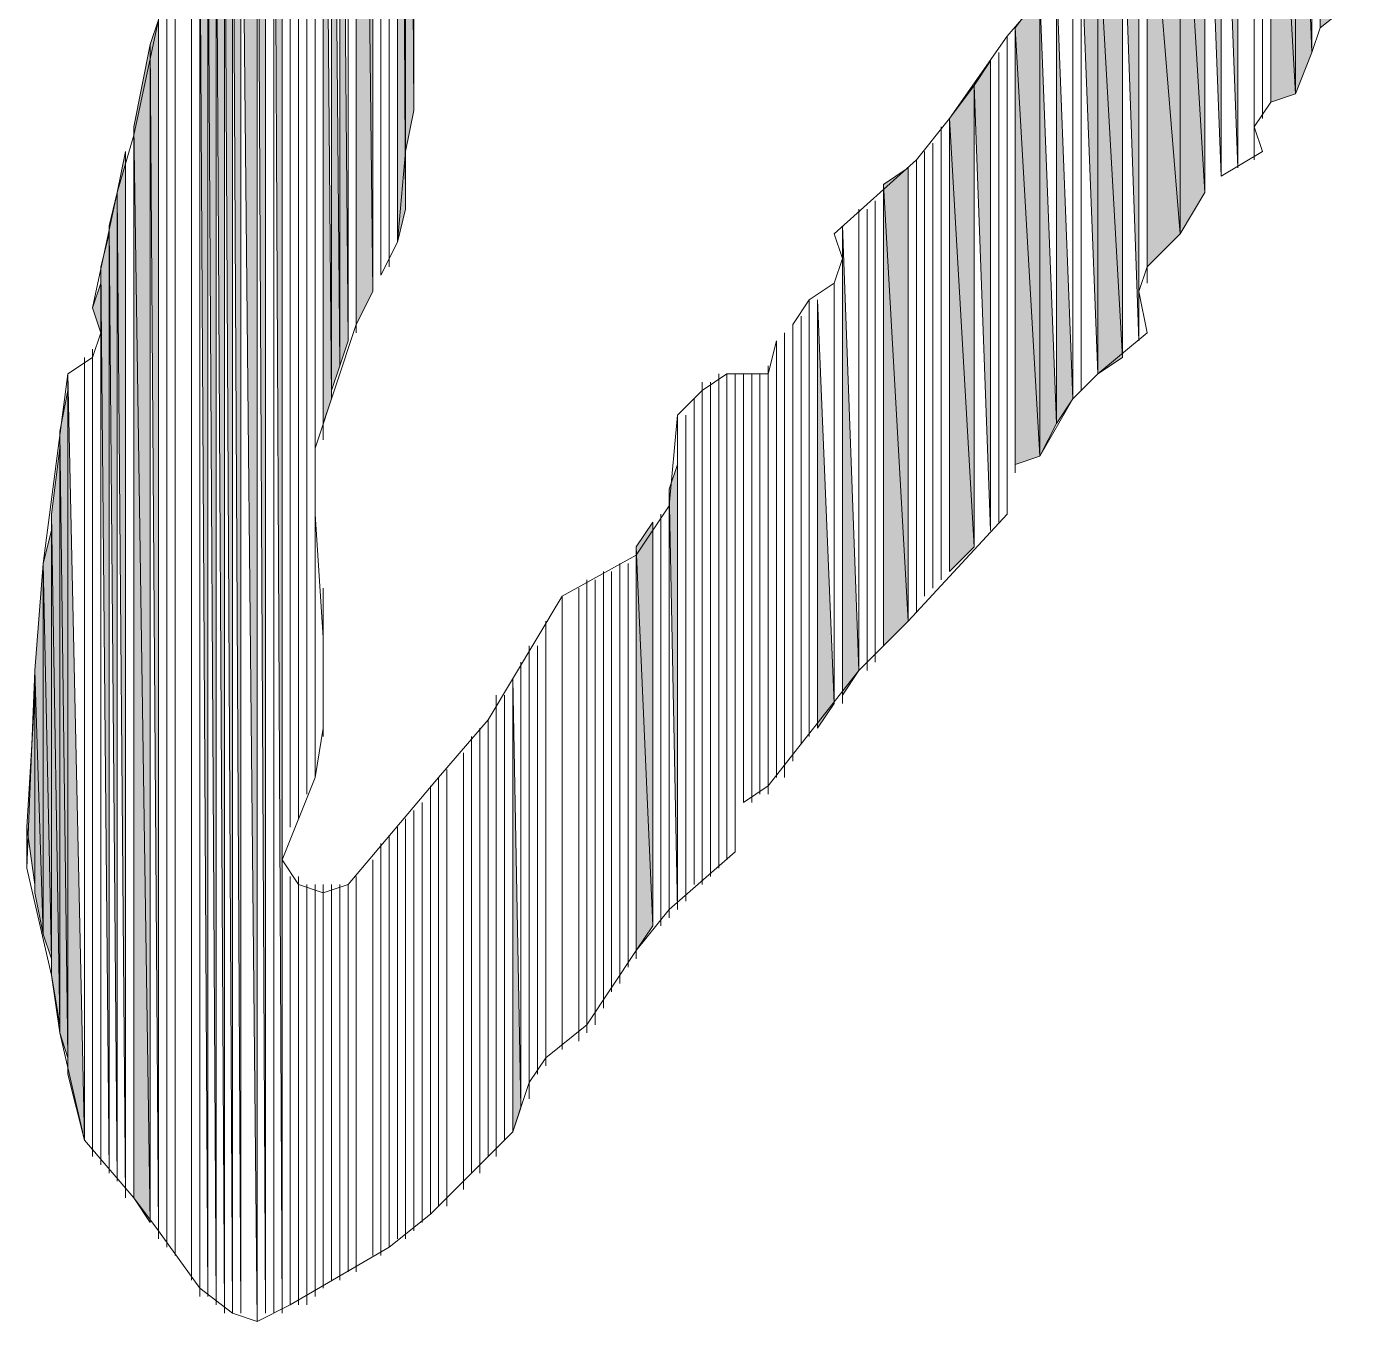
# Model space of a CAD drawing. Header units: millimetres. Extents: x -30643 to 86172, y -19411 to 63186.
# Drawn here: x 82689.2 to 82803.1, y -1917.2 to -1806.6 of the extents above; entities that cross this region are included whole.
import ezdxf

# ---------------------------------------------------------------- set-up
doc = ezdxf.new("R2010")
doc.units = ezdxf.units.MM

msp = doc.modelspace()

# ---------------------------------------------------------------- hatches: boundary and pattern name
h = msp.add_hatch(color=0)
h.dxf.hatch_style = 2
h.paths.add_polyline_path([(82722.22, -1809.54), (82722.22, -1806.03), (82722.22, -1698.36)])
h = msp.add_hatch(color=0)
h.dxf.hatch_style = 2
h.paths.add_polyline_path([(82721.52, -1817.28), (82722.22, -1813.77), (82721.52, -1699.07)])
h = msp.add_hatch(color=0)
h.dxf.hatch_style = 2
h.paths.add_polyline_path([(82722.22, -1813.77), (82722.22, -1809.54), (82722.22, -1699.07)])
h = msp.add_hatch(color=0)
h.dxf.hatch_style = 2
h.paths.add_polyline_path([(82720.82, -1825.03), (82721.52, -1822.21), (82720.82, -1699.77)])
h = msp.add_hatch(color=0)
h.dxf.hatch_style = 2
h.paths.add_polyline_path([(82721.52, -1822.21), (82721.52, -1817.28), (82721.52, -1699.77)])
h = msp.add_hatch(color=0)
h.dxf.hatch_style = 2
h.paths.add_polyline_path([(82718.71, -1829.25), (82718.71, -1702.58), (82717.3, -1704.7)])
h = msp.add_hatch(color=0)
h.dxf.hatch_style = 2
h.paths.add_polyline_path([(82717.3, -1832.06), (82718.71, -1829.25), (82717.3, -1704.7)])
h = msp.add_hatch(color=0)
h.dxf.hatch_style = 2
h.paths.add_polyline_path([(82715.89, -1835.58), (82716.6, -1833.47), (82715.89, -1752.55)])
h = msp.add_hatch(color=0)
h.dxf.hatch_style = 2
h.paths.add_polyline_path([(82715.19, -1837.69), (82715.89, -1835.58), (82715.19, -1753.95)])
h = msp.add_hatch(color=0)
h.dxf.hatch_style = 2
h.paths.add_polyline_path([(82714.48, -1840.51), (82715.19, -1838.4), (82714.48, -1755.36)])
h = msp.add_hatch(color=0)
h.dxf.hatch_style = 2
h.paths.add_polyline_path([(82710.97, -1876.39), (82710.97, -1757.47), (82710.97, -1765.92)])
h = msp.add_hatch(color=0)
h.dxf.hatch_style = 2
h.paths.add_polyline_path([(82713.78, -1848.25), (82713.78, -1844.02), (82713.78, -1756.77)])
h = msp.add_hatch(color=0)
h.dxf.hatch_style = 2
h.paths.add_polyline_path([(82710.97, -1916.5), (82710.97, -1768.03), (82710.26, -1770.14)])
h = msp.add_hatch(color=0)
h.dxf.hatch_style = 2
h.paths.add_polyline_path([(82799.63, -1806.73), (82803.15, -1803.91), (82799.63, -1768.73)])
h = msp.add_hatch(color=0)
h.dxf.hatch_style = 2
h.paths.add_polyline_path([(82709.56, -1916.5), (82709.56, -1772.25), (82708.85, -1774.36)])
h = msp.add_hatch(color=0)
h.dxf.hatch_style = 2
h.paths.add_polyline_path([(82797.52, -1812.36), (82797.52, -1772.25), (82795.41, -1775.06)])
h = msp.add_hatch(color=0)
h.dxf.hatch_style = 2
h.paths.add_polyline_path([(82797.52, -1812.36), (82798.93, -1808.84), (82797.52, -1772.25)])
h = msp.add_hatch(color=0)
h.dxf.hatch_style = 2
h.paths.add_polyline_path([(82708.85, -1917.21), (82708.85, -1774.36), (82707.45, -1777.18)])
h = msp.add_hatch(color=0)
h.dxf.hatch_style = 2
h.paths.add_polyline_path([(82795.41, -1813.06), (82797.52, -1812.36), (82795.41, -1775.06)])
h = msp.add_hatch(color=0)
h.dxf.hatch_style = 2
h.paths.add_polyline_path([(82792.59, -1818.69), (82792.59, -1777.88), (82791.19, -1780.69)])
h = msp.add_hatch(color=0)
h.dxf.hatch_style = 2
h.paths.add_polyline_path([(82707.45, -1916.5), (82707.45, -1778.58), (82706.74, -1780.69)])
h = msp.add_hatch(color=0)
h.dxf.hatch_style = 2
h.paths.add_polyline_path([(82706.74, -1916.5), (82706.74, -1780.69), (82706.74, -1782.8)])
h = msp.add_hatch(color=0)
h.dxf.hatch_style = 2
h.paths.add_polyline_path([(82791.19, -1819.4), (82791.19, -1780.69), (82789.78, -1782.8)])
h = msp.add_hatch(color=0)
h.dxf.hatch_style = 2
h.paths.add_polyline_path([(82706.74, -1916.5), (82706.74, -1782.8), (82706.04, -1785.62)])
h = msp.add_hatch(color=0)
h.dxf.hatch_style = 2
h.paths.add_polyline_path([(82789.78, -1820.8), (82789.78, -1782.8), (82787.67, -1785.62)])
h = msp.add_hatch(color=0)
h.dxf.hatch_style = 2
h.paths.add_polyline_path([(82787.67, -1824.32), (82787.67, -1785.62), (82784.85, -1789.84)])
h = msp.add_hatch(color=0)
h.dxf.hatch_style = 2
h.paths.add_polyline_path([(82787.67, -1824.32), (82789.78, -1820.8), (82787.67, -1785.62)])
h = msp.add_hatch(color=0)
h.dxf.hatch_style = 2
h.paths.add_polyline_path([(82706.04, -1916.5), (82706.04, -1786.32), (82705.34, -1789.84)])
h = msp.add_hatch(color=0)
h.dxf.hatch_style = 2
h.paths.add_polyline_path([(82705.34, -1915.8), (82705.34, -1789.84), (82704.63, -1792.66)])
h = msp.add_hatch(color=0)
h.dxf.hatch_style = 2
h.paths.add_polyline_path([(82784.85, -1827.14), (82787.67, -1824.32), (82784.85, -1789.84)])
h = msp.add_hatch(color=0)
h.dxf.hatch_style = 2
h.paths.add_polyline_path([(82784.15, -1833.47), (82784.15, -1791.25), (82782.74, -1794.06)])
h = msp.add_hatch(color=0)
h.dxf.hatch_style = 2
h.paths.add_polyline_path([(82704.63, -1915.1), (82704.63, -1792.66), (82703.93, -1794.77)])
h = msp.add_hatch(color=0)
h.dxf.hatch_style = 2
h.paths.add_polyline_path([(82782.74, -1834.88), (82782.74, -1794.06), (82780.63, -1797.58)])
h = msp.add_hatch(color=0)
h.dxf.hatch_style = 2
h.paths.add_polyline_path([(82780.63, -1836.28), (82780.63, -1797.58), (82779.22, -1799.69)])
h = msp.add_hatch(color=0)
h.dxf.hatch_style = 2
h.paths.add_polyline_path([(82780.63, -1836.28), (82782.74, -1834.88), (82780.63, -1797.58)])
h = msp.add_hatch(color=0)
h.dxf.hatch_style = 2
h.paths.add_polyline_path([(82777.11, -1840.51), (82778.52, -1838.4), (82777.11, -1802.51)])
h = msp.add_hatch(color=0)
h.dxf.hatch_style = 2
h.paths.add_polyline_path([(82775.7, -1843.32), (82775.7, -1803.91), (82773.59, -1806.73)])
h = msp.add_hatch(color=0)
h.dxf.hatch_style = 2
h.paths.add_polyline_path([(82775.7, -1843.32), (82777.11, -1840.51), (82775.7, -1803.91)])
h = msp.add_hatch(color=0)
h.dxf.hatch_style = 2
h.paths.add_polyline_path([(82700.41, -1909.47), (82700.41, -1806.03), (82699.71, -1808.14)])
h = msp.add_hatch(color=0)
h.dxf.hatch_style = 2
h.paths.add_polyline_path([(82773.59, -1844.02), (82775.7, -1843.32), (82773.59, -1806.73)])
h = msp.add_hatch(color=0)
h.dxf.hatch_style = 2
h.paths.add_polyline_path([(82699.71, -1908.76), (82699.71, -1808.14), (82698.3, -1815.17)])
h = msp.add_hatch(color=0)
h.dxf.hatch_style = 2
h.paths.add_polyline_path([(82771.48, -1849.65), (82771.48, -1809.54), (82770.07, -1811.66)])
h = msp.add_hatch(color=0)
h.dxf.hatch_style = 2
h.paths.add_polyline_path([(82770.07, -1851.06), (82770.07, -1811.66), (82767.96, -1814.47)])
h = msp.add_hatch(color=0)
h.dxf.hatch_style = 2
h.paths.add_polyline_path([(82767.96, -1853.17), (82770.07, -1851.06), (82767.96, -1814.47)])
h = msp.add_hatch(color=0)
h.dxf.hatch_style = 2
h.paths.add_polyline_path([(82698.3, -1906.65), (82699.71, -1908.76), (82698.3, -1815.17)])
h = msp.add_hatch(color=0)
h.dxf.hatch_style = 2
h.paths.add_polyline_path([(82697.6, -1906.65), (82697.6, -1817.28), (82696.89, -1820.8)])
h = msp.add_hatch(color=0)
h.dxf.hatch_style = 2
h.paths.add_polyline_path([(82764.45, -1857.39), (82764.45, -1818.69), (82762.33, -1820.1)])
h = msp.add_hatch(color=0)
h.dxf.hatch_style = 2
h.paths.add_polyline_path([(82762.33, -1859.51), (82764.45, -1857.39), (82762.33, -1820.1)])
h = msp.add_hatch(color=0)
h.dxf.hatch_style = 2
h.paths.add_polyline_path([(82696.89, -1905.24), (82696.89, -1820.8), (82696.19, -1823.62)])
h = msp.add_hatch(color=0)
h.dxf.hatch_style = 2
h.paths.add_polyline_path([(82758.82, -1863.73), (82760.22, -1861.62), (82758.82, -1823.62)])
h = msp.add_hatch(color=0)
h.dxf.hatch_style = 2
h.paths.add_polyline_path([(82696.19, -1904.54), (82696.19, -1824.32), (82695.48, -1827.14)])
h = msp.add_hatch(color=0)
h.dxf.hatch_style = 2
h.paths.add_polyline_path([(82758.82, -1863.73), (82758.82, -1826.43), (82758.82, -1828.54)])
h = msp.add_hatch(color=0)
h.dxf.hatch_style = 2
h.paths.add_polyline_path([(82695.48, -1832.77), (82695.48, -1828.54), (82694.78, -1830.65)])
h = msp.add_hatch(color=0)
h.dxf.hatch_style = 2
h.paths.add_polyline_path([(82756.7, -1866.54), (82758.11, -1864.43), (82756.7, -1829.95)])
h = msp.add_hatch(color=0)
h.dxf.hatch_style = 2
h.paths.add_polyline_path([(82692.67, -1896.1), (82694.08, -1901.73), (82692.67, -1836.28)])
h = msp.add_hatch(color=0)
h.dxf.hatch_style = 2
h.paths.add_polyline_path([(82692.67, -1894.69), (82692.67, -1837.69), (82691.97, -1841.21)])
h = msp.add_hatch(color=0)
h.dxf.hatch_style = 2
h.paths.add_polyline_path([(82744.74, -1881.32), (82744.74, -1839.8), (82744.74, -1844.02)])
h = msp.add_hatch(color=0)
h.dxf.hatch_style = 2
h.paths.add_polyline_path([(82691.97, -1892.58), (82692.67, -1894.69), (82691.97, -1841.21)])
h = msp.add_hatch(color=0)
h.dxf.hatch_style = 2
h.paths.add_polyline_path([(82691.97, -1891.87), (82691.97, -1842.62), (82691.26, -1848.25)])
h = msp.add_hatch(color=0)
h.dxf.hatch_style = 2
h.paths.add_polyline_path([(82744.74, -1882.02), (82744.74, -1844.02), (82744.04, -1846.14)])
h = msp.add_hatch(color=0)
h.dxf.hatch_style = 2
h.paths.add_polyline_path([(82691.26, -1887.65), (82691.97, -1891.87), (82691.26, -1848.25)])
h = msp.add_hatch(color=0)
h.dxf.hatch_style = 2
h.paths.add_polyline_path([(82713.78, -1868.65), (82713.78, -1851.76), (82713.78, -1848.25)])
h = msp.add_hatch(color=0)
h.dxf.hatch_style = 2
h.paths.add_polyline_path([(82742.63, -1883.43), (82742.63, -1848.95), (82741.22, -1851.06)])
h = msp.add_hatch(color=0)
h.dxf.hatch_style = 2
h.paths.add_polyline_path([(82691.26, -1886.25), (82691.26, -1849.65), (82690.56, -1852.47)])
h = msp.add_hatch(color=0)
h.dxf.hatch_style = 2
h.paths.add_polyline_path([(82741.22, -1885.54), (82742.63, -1883.43), (82741.22, -1851.06)])
h = msp.add_hatch(color=0)
h.dxf.hatch_style = 2
h.paths.add_polyline_path([(82690.56, -1884.13), (82690.56, -1852.47), (82689.86, -1861.62)])
h = msp.add_hatch(color=0)
h.dxf.hatch_style = 2
h.paths.add_polyline_path([(82690.56, -1884.13), (82691.26, -1886.25), (82690.56, -1852.47)])
h = msp.add_hatch(color=0)
h.dxf.hatch_style = 2
h.paths.add_polyline_path([(82714.48, -1866.54), (82714.48, -1858.8), (82714.48, -1855.99)])
h = msp.add_hatch(color=0)
h.dxf.hatch_style = 2
h.paths.add_polyline_path([(82689.86, -1880.62), (82689.86, -1861.62), (82689.86, -1863.73)])
h = msp.add_hatch(color=0)
h.dxf.hatch_style = 2
h.paths.add_polyline_path([(82689.86, -1880.62), (82690.56, -1884.13), (82689.86, -1861.62)])
h = msp.add_hatch(color=0)
h.dxf.hatch_style = 2
h.paths.add_polyline_path([(82730.67, -1901.02), (82731.37, -1898.91), (82730.67, -1862.32)])
h = msp.add_hatch(color=0)
h.dxf.hatch_style = 2
h.paths.add_polyline_path([(82689.86, -1879.91), (82689.86, -1863.73), (82689.15, -1874.99)])

# ---------------------------------------------------------------- linework, layer by layer
at = {"color": 0, "lineweight": 0}
for points in [[(82722.22, -1809.54), (82722.22, -1698.36)], [(82722.22, -1809.54), (82722.22, -1806.03), (82722.22, -1698.36)], [(82721.52, -1817.28), (82721.52, -1699.07)], [(82721.52, -1817.28), (82721.52, -1699.07)], [(82721.52, -1817.28), (82721.52, -1699.07)], [(82721.52, -1817.28), (82722.22, -1813.77), (82721.52, -1699.07)], [(82722.22, -1813.77), (82722.22, -1699.07)], [(82722.22, -1813.77), (82722.22, -1809.54), (82722.22, -1699.07)], [(82720.11, -1826.43), (82720.11, -1700.47)], [(82720.11, -1826.43), (82720.11, -1700.47)], [(82720.82, -1825.03), (82720.82, -1699.77)], [(82720.82, -1825.03), (82721.52, -1822.21), (82720.82, -1699.77)], [(82721.52, -1822.21), (82721.52, -1699.77)], [(82721.52, -1822.21), (82721.52, -1817.28), (82721.52, -1699.77)], [(82719.41, -1827.84), (82719.41, -1701.88)], [(82719.41, -1827.84), (82719.41, -1701.88)], [(82720.11, -1827.14), (82720.11, -1701.18)], [(82720.11, -1827.14), (82720.11, -1701.18)], [(82718.71, -1829.25), (82718.71, -1702.58), (82717.3, -1704.7)], [(82718.71, -1829.25), (82718.71, -1702.58)], [(82717.3, -1832.06), (82718.71, -1829.25), (82717.3, -1704.7)], [(82716.6, -1833.47), (82716.6, -1751.84)], [(82716.6, -1833.47), (82716.6, -1751.84)], [(82716.6, -1833.47), (82716.6, -1751.84)], [(82716.6, -1833.47), (82716.6, -1751.84)], [(82716.6, -1833.47), (82716.6, -1751.84)], [(82716.6, -1833.47), (82716.6, -1751.84)], [(82717.3, -1832.77), (82717.3, -1751.14)], [(82717.3, -1832.77), (82717.3, -1751.14)], [(82717.3, -1832.06), (82717.3, -1751.14)], [(82717.3, -1832.06), (82717.3, -1751.14)], [(82717.3, -1832.06), (82717.3, -1751.14)], [(82717.3, -1832.06), (82717.3, -1751.14)], [(82717.3, -1832.06), (82717.3, -1751.14)], [(82715.89, -1835.58), (82715.89, -1752.55)], [(82715.89, -1835.58), (82716.6, -1833.47), (82715.89, -1752.55)], [(82715.19, -1837.69), (82715.19, -1753.95)], [(82715.19, -1837.69), (82715.89, -1835.58), (82715.19, -1753.95)], [(82714.48, -1840.51), (82714.48, -1755.36)], [(82714.48, -1840.51), (82715.19, -1838.4), (82714.48, -1755.36)], [(82715.19, -1838.4), (82715.19, -1754.66)], [(82715.19, -1838.4), (82715.19, -1754.66)], [(82713.78, -1844.02), (82713.78, -1756.06)], [(82713.78, -1844.02), (82713.78, -1756.06)], [(82713.78, -1842.62), (82713.78, -1756.06)], [(82713.78, -1842.62), (82713.78, -1756.06)], [(82714.48, -1841.91), (82714.48, -1756.06)], [(82714.48, -1841.91), (82714.48, -1756.06)], [(82714.48, -1841.91), (82714.48, -1756.06)], [(82714.48, -1841.91), (82714.48, -1756.06)], [(82710.97, -1876.39), (82710.97, -1757.47), (82710.97, -1765.92)], [(82710.97, -1876.39), (82710.97, -1757.47)], [(82711.67, -1874.99), (82711.67, -1756.77)], [(82711.67, -1874.99), (82711.67, -1756.77)], [(82712.37, -1874.28), (82712.37, -1756.77)], [(82712.37, -1874.28), (82712.37, -1756.77)], [(82712.37, -1874.28), (82712.37, -1756.77)], [(82712.37, -1874.28), (82712.37, -1756.77)], [(82712.37, -1873.58), (82712.37, -1756.77)], [(82712.37, -1873.58), (82712.37, -1756.77)], [(82712.37, -1872.88), (82712.37, -1756.77)], [(82712.37, -1872.88), (82712.37, -1756.77)], [(82713.08, -1872.17), (82713.08, -1756.77)], [(82713.08, -1872.17), (82713.08, -1756.77)], [(82713.08, -1871.47), (82713.08, -1756.77)], [(82713.08, -1871.47), (82713.08, -1756.77)], [(82713.08, -1870.76), (82713.08, -1756.77)], [(82713.08, -1870.76), (82713.08, -1756.77)], [(82713.78, -1870.76), (82713.78, -1756.77)], [(82713.78, -1870.76), (82713.78, -1756.77)], [(82713.78, -1870.06), (82713.78, -1756.77)], [(82713.78, -1848.25), (82713.78, -1844.02), (82713.78, -1756.77)], [(82710.97, -1877.1), (82710.97, -1765.92)], [(82710.97, -1877.1), (82710.97, -1765.92)], [(82710.97, -1916.5), (82710.97, -1768.03), (82710.26, -1770.14)], [(82710.97, -1877.8), (82710.97, -1767.32)], [(82710.97, -1877.8), (82710.97, -1767.32)], [(82710.97, -1877.8), (82710.97, -1768.03)], [(82799.63, -1806.73), (82799.63, -1768.73)], [(82799.63, -1806.73), (82803.15, -1803.91), (82799.63, -1768.73)], [(82710.26, -1916.5), (82710.26, -1770.14)], [(82710.26, -1916.5), (82710.26, -1770.14)], [(82798.93, -1808.14), (82798.93, -1770.14)], [(82798.93, -1808.14), (82798.93, -1770.14)], [(82798.93, -1808.84), (82798.93, -1770.84)], [(82798.93, -1808.84), (82798.93, -1770.84)], [(82709.56, -1916.5), (82709.56, -1772.25), (82708.85, -1774.36)], [(82709.56, -1916.5), (82709.56, -1771.55)], [(82709.56, -1916.5), (82709.56, -1771.55)], [(82709.56, -1916.5), (82709.56, -1772.25)], [(82797.52, -1812.36), (82797.52, -1772.25), (82795.41, -1775.06)], [(82797.52, -1812.36), (82798.93, -1808.84), (82797.52, -1772.25)], [(82708.85, -1917.21), (82708.85, -1774.36), (82707.45, -1777.18)], [(82708.85, -1917.21), (82708.85, -1774.36)], [(82794.7, -1814.47), (82794.7, -1775.77)], [(82794.7, -1814.47), (82794.7, -1775.77)], [(82795.41, -1813.06), (82795.41, -1775.06)], [(82795.41, -1813.06), (82797.52, -1812.36), (82795.41, -1775.06)], [(82707.45, -1916.5), (82707.45, -1777.18)], [(82707.45, -1916.5), (82707.45, -1777.18)], [(82794, -1817.99), (82794, -1776.47)], [(82794, -1815.17), (82794, -1776.47)], [(82707.45, -1916.5), (82707.45, -1777.88)], [(82707.45, -1916.5), (82707.45, -1777.88)], [(82792.59, -1818.69), (82792.59, -1777.88), (82791.19, -1780.69)], [(82792.59, -1818.69), (82792.59, -1777.88)], [(82707.45, -1916.5), (82707.45, -1778.58), (82706.74, -1780.69)], [(82707.45, -1916.5), (82707.45, -1778.58)], [(82706.74, -1916.5), (82706.74, -1780.69), (82706.74, -1782.8)], [(82706.74, -1916.5), (82706.74, -1780.69)], [(82791.19, -1819.4), (82791.19, -1780.69), (82789.78, -1782.8)], [(82791.19, -1819.4), (82791.19, -1780.69)], [(82706.74, -1916.5), (82706.74, -1782.8), (82706.04, -1785.62)], [(82706.74, -1916.5), (82706.74, -1782.8)], [(82706.74, -1916.5), (82706.74, -1782.8)], [(82706.74, -1916.5), (82706.74, -1782.8)], [(82789.78, -1820.8), (82789.78, -1782.8), (82787.67, -1785.62)], [(82789.78, -1820.8), (82789.78, -1782.8)], [(82706.04, -1916.5), (82706.04, -1785.62)], [(82706.04, -1916.5), (82706.04, -1785.62)], [(82706.04, -1916.5), (82706.04, -1785.62)], [(82706.04, -1916.5), (82706.04, -1785.62)], [(82787.67, -1824.32), (82787.67, -1785.62), (82784.85, -1789.84)], [(82787.67, -1824.32), (82789.78, -1820.8), (82787.67, -1785.62)], [(82706.04, -1916.5), (82706.04, -1786.32), (82705.34, -1789.84)], [(82706.04, -1916.5), (82706.04, -1786.32)], [(82705.34, -1915.8), (82705.34, -1789.84), (82704.63, -1792.66)], [(82705.34, -1915.8), (82705.34, -1789.84)], [(82784.85, -1827.14), (82784.85, -1789.84)], [(82784.85, -1827.14), (82787.67, -1824.32), (82784.85, -1789.84)], [(82784.85, -1828.54), (82784.85, -1790.54)], [(82784.85, -1828.54), (82784.85, -1790.54)], [(82784.15, -1833.47), (82784.15, -1791.25), (82782.74, -1794.06)], [(82784.15, -1829.25), (82784.15, -1791.25)], [(82704.63, -1915.1), (82704.63, -1792.66), (82703.93, -1794.77)], [(82704.63, -1915.1), (82704.63, -1792.66)], [(82782.74, -1834.88), (82782.74, -1794.06), (82780.63, -1797.58)], [(82782.74, -1834.88), (82782.74, -1794.06)], [(82703.93, -1915.1), (82703.93, -1794.77)], [(82703.93, -1915.1), (82703.93, -1794.77)], [(82703.93, -1914.39), (82703.93, -1795.47)], [(82703.93, -1914.39), (82703.93, -1795.47)], [(82703.23, -1913.69), (82703.23, -1797.58)], [(82703.23, -1913.69), (82703.23, -1797.58)], [(82703.93, -1914.39), (82703.93, -1796.88)], [(82703.93, -1914.39), (82703.93, -1796.88)], [(82780.63, -1836.28), (82780.63, -1797.58), (82779.22, -1799.69)], [(82780.63, -1836.28), (82782.74, -1834.88), (82780.63, -1797.58)], [(82703.23, -1912.99), (82703.23, -1798.29)], [(82703.23, -1912.99), (82703.23, -1798.29)], [(82701.11, -1910.87), (82701.11, -1799.69)], [(82701.11, -1910.87), (82701.11, -1799.69)], [(82701.82, -1911.58), (82701.82, -1798.99)], [(82701.82, -1911.58), (82701.82, -1798.99)], [(82701.82, -1911.58), (82701.82, -1798.99)], [(82701.82, -1911.58), (82701.82, -1798.99)], [(82779.22, -1837.69), (82779.22, -1799.69)], [(82779.22, -1837.69), (82779.22, -1799.69)], [(82700.41, -1910.17), (82700.41, -1800.4)], [(82700.41, -1910.17), (82700.41, -1800.4)], [(82700.41, -1910.17), (82700.41, -1800.4)], [(82700.41, -1910.17), (82700.41, -1800.4)], [(82778.52, -1838.4), (82778.52, -1801.1)], [(82778.52, -1838.4), (82778.52, -1801.1)], [(82700.41, -1909.47), (82700.41, -1801.8)], [(82777.11, -1840.51), (82777.11, -1802.51)], [(82777.11, -1840.51), (82778.52, -1838.4), (82777.11, -1802.51)], [(82775.7, -1843.32), (82775.7, -1803.91), (82773.59, -1806.73)], [(82775.7, -1843.32), (82777.11, -1840.51), (82775.7, -1803.91)], [(82700.41, -1909.47), (82700.41, -1806.03), (82699.71, -1808.14)], [(82700.41, -1909.47), (82700.41, -1806.03)], [(82700.41, -1909.47), (82700.41, -1806.03)], [(82773.59, -1844.73), (82773.59, -1806.73)], [(82773.59, -1844.73), (82773.59, -1806.73)], [(82773.59, -1844.73), (82773.59, -1806.73)], [(82773.59, -1844.73), (82773.59, -1806.73)], [(82773.59, -1844.02), (82773.59, -1806.73)], [(82773.59, -1844.02), (82775.7, -1843.32), (82773.59, -1806.73)], [(82772.89, -1848.25), (82772.89, -1807.43)], [(82772.89, -1848.25), (82772.89, -1807.43)], [(82772.89, -1848.25), (82772.89, -1807.43)], [(82772.89, -1848.25), (82772.89, -1807.43)], [(82772.89, -1848.25), (82772.89, -1807.43)], [(82772.89, -1845.43), (82772.89, -1807.43)], [(82772.89, -1845.43), (82772.89, -1807.43)], [(82772.89, -1845.43), (82772.89, -1807.43)], [(82772.89, -1845.43), (82772.89, -1807.43)], [(82772.89, -1845.43), (82772.89, -1807.43)], [(82772.89, -1845.43), (82772.89, -1807.43)], [(82772.89, -1845.43), (82772.89, -1807.43)], [(82772.89, -1845.43), (82772.89, -1807.43)], [(82772.89, -1845.43), (82772.89, -1807.43)], [(82699.71, -1908.76), (82699.71, -1808.14), (82698.3, -1815.17)], [(82699.71, -1908.76), (82699.71, -1808.14)], [(82772.19, -1848.95), (82772.19, -1808.84)], [(82772.19, -1848.95), (82772.19, -1808.84)], [(82772.19, -1848.95), (82772.19, -1808.84)], [(82772.19, -1848.95), (82772.19, -1808.84)], [(82771.48, -1849.65), (82771.48, -1809.54), (82770.07, -1811.66)], [(82771.48, -1849.65), (82771.48, -1809.54)], [(82770.07, -1851.06), (82770.07, -1811.66), (82767.96, -1814.47)], [(82770.07, -1851.06), (82770.07, -1811.66)], [(82767.96, -1853.17), (82767.96, -1814.47)], [(82767.96, -1853.17), (82767.96, -1814.47)], [(82767.96, -1853.17), (82767.96, -1814.47)], [(82767.96, -1853.17), (82770.07, -1851.06), (82767.96, -1814.47)], [(82698.3, -1906.65), (82698.3, -1815.17)], [(82698.3, -1906.65), (82699.71, -1908.76), (82698.3, -1815.17)], [(82698.3, -1906.65), (82698.3, -1815.88)], [(82698.3, -1906.65), (82698.3, -1815.88)], [(82698.3, -1906.65), (82698.3, -1815.88)], [(82698.3, -1906.65), (82698.3, -1815.88)], [(82767.26, -1853.88), (82767.26, -1815.17)], [(82767.26, -1853.88), (82767.26, -1815.17)], [(82794, -1817.99), (82794, -1815.17)], [(82698.3, -1906.65), (82698.3, -1816.58)], [(82698.3, -1906.65), (82698.3, -1816.58)], [(82698.3, -1906.65), (82698.3, -1816.58)], [(82698.3, -1906.65), (82698.3, -1816.58)], [(82766.56, -1854.58), (82766.56, -1816.58)], [(82766.56, -1854.58), (82766.56, -1816.58)], [(82697.6, -1906.65), (82697.6, -1817.28), (82696.89, -1820.8)], [(82697.6, -1906.65), (82697.6, -1817.28)], [(82765.15, -1856.69), (82765.15, -1817.99)], [(82765.15, -1856.69), (82765.15, -1817.99)], [(82765.85, -1855.28), (82765.85, -1817.28)], [(82765.85, -1855.28), (82765.85, -1817.28)], [(82764.45, -1857.39), (82764.45, -1818.69), (82762.33, -1820.1)], [(82764.45, -1857.39), (82764.45, -1818.69)], [(82764.45, -1856.69), (82764.45, -1818.69)], [(82764.45, -1856.69), (82764.45, -1818.69)], [(82762.33, -1859.51), (82762.33, -1820.1)], [(82762.33, -1859.51), (82764.45, -1857.39), (82762.33, -1820.1)], [(82696.89, -1905.24), (82696.89, -1820.8), (82696.19, -1823.62)], [(82696.89, -1905.24), (82696.89, -1820.8)], [(82761.63, -1860.91), (82761.63, -1821.51)], [(82761.63, -1860.91), (82761.63, -1821.51)], [(82761.63, -1860.21), (82761.63, -1821.51)], [(82761.63, -1860.21), (82761.63, -1821.51)], [(82760.22, -1861.62), (82760.22, -1822.21)], [(82760.22, -1861.62), (82760.22, -1822.21)], [(82760.93, -1861.62), (82760.93, -1822.21)], [(82760.93, -1861.62), (82760.93, -1822.21)], [(82696.19, -1904.54), (82696.19, -1823.62)], [(82696.19, -1904.54), (82696.19, -1823.62)], [(82758.82, -1826.43), (82758.82, -1823.62)], [(82758.82, -1863.73), (82760.22, -1861.62), (82758.82, -1823.62)], [(82696.19, -1904.54), (82696.19, -1824.32), (82695.48, -1827.14)], [(82696.19, -1904.54), (82696.19, -1824.32)], [(82758.82, -1824.32), (82758.82, -1826.43)], [(82695.48, -1903.84), (82695.48, -1827.14)], [(82695.48, -1903.84), (82695.48, -1827.14)], [(82758.82, -1863.73), (82758.82, -1826.43), (82758.82, -1828.54)], [(82695.48, -1832.77), (82695.48, -1828.54), (82694.78, -1830.65)], [(82695.48, -1903.13), (82695.48, -1828.54)], [(82758.11, -1864.43), (82758.11, -1828.54)], [(82758.11, -1864.43), (82758.11, -1828.54)], [(82758.11, -1864.43), (82758.11, -1828.54)], [(82758.11, -1864.43), (82758.11, -1828.54)], [(82758.82, -1864.43), (82758.82, -1828.54)], [(82758.82, -1864.43), (82758.82, -1828.54)], [(82784.15, -1833.47), (82784.15, -1829.25)], [(82756, -1867.25), (82756, -1829.95)], [(82756, -1867.25), (82756, -1829.95)], [(82756.7, -1866.54), (82756.7, -1829.95)], [(82756.7, -1866.54), (82756.7, -1829.95)], [(82756.7, -1866.54), (82756.7, -1829.95)], [(82756.7, -1866.54), (82756.7, -1829.95)], [(82756.7, -1866.54), (82756.7, -1829.95)], [(82756.7, -1866.54), (82758.11, -1864.43), (82756.7, -1829.95)], [(82755.3, -1867.95), (82755.3, -1831.36)], [(82755.3, -1867.95), (82755.3, -1831.36)], [(82695.48, -1903.13), (82695.48, -1832.77)], [(82753.89, -1870.06), (82753.89, -1832.77)], [(82753.89, -1870.06), (82753.89, -1832.77)], [(82754.59, -1869.36), (82754.59, -1832.06)], [(82754.59, -1869.36), (82754.59, -1832.06)], [(82754.59, -1869.36), (82754.59, -1832.06)], [(82754.59, -1869.36), (82754.59, -1832.06)], [(82754.59, -1869.36), (82754.59, -1832.06)], [(82754.59, -1869.36), (82754.59, -1832.06)], [(82694.78, -1903.13), (82694.78, -1834.17)], [(82694.78, -1903.13), (82694.78, -1834.17)], [(82753.19, -1870.76), (82753.19, -1833.47)], [(82753.19, -1870.76), (82753.19, -1833.47)], [(82753.19, -1870.76), (82753.19, -1833.47)], [(82753.19, -1870.76), (82753.19, -1833.47)], [(82753.19, -1870.76), (82753.19, -1833.47)], [(82753.19, -1870.76), (82753.19, -1833.47)], [(82753.19, -1870.76), (82753.19, -1834.17)], [(82753.19, -1870.76), (82753.19, -1834.17)], [(82753.89, -1870.76), (82753.89, -1833.47)], [(82753.89, -1870.76), (82753.89, -1833.47)], [(82694.08, -1901.73), (82694.08, -1834.88)], [(82694.08, -1901.73), (82694.08, -1834.88)], [(82694.08, -1901.73), (82694.08, -1834.88)], [(82694.08, -1901.73), (82694.08, -1834.88)], [(82694.08, -1901.73), (82694.08, -1834.88)], [(82694.08, -1901.73), (82694.08, -1834.88)], [(82694.78, -1902.43), (82694.78, -1834.88)], [(82694.78, -1902.43), (82694.78, -1834.88)], [(82692.67, -1896.1), (82692.67, -1836.28)], [(82692.67, -1896.1), (82694.08, -1901.73), (82692.67, -1836.28)], [(82748.26, -1877.8), (82748.26, -1836.28)], [(82748.26, -1877.8), (82748.26, -1836.28)], [(82748.26, -1877.8), (82748.26, -1836.28)], [(82748.26, -1877.8), (82748.26, -1836.28)], [(82748.96, -1877.8), (82748.96, -1836.28)], [(82748.96, -1877.8), (82748.96, -1836.28)], [(82748.96, -1877.8), (82748.96, -1836.28)], [(82748.96, -1877.8), (82748.96, -1836.28)], [(82749.67, -1877.1), (82749.67, -1836.28)], [(82749.67, -1874.28), (82749.67, -1836.28)], [(82749.67, -1874.28), (82749.67, -1836.28)], [(82749.67, -1874.28), (82749.67, -1836.28)], [(82750.37, -1872.88), (82750.37, -1836.28)], [(82750.37, -1872.88), (82750.37, -1836.28)], [(82750.37, -1872.88), (82750.37, -1836.28)], [(82750.37, -1872.88), (82750.37, -1836.28)], [(82751.08, -1872.88), (82751.08, -1836.28)], [(82751.08, -1872.88), (82751.08, -1836.28)], [(82751.08, -1872.88), (82751.08, -1836.28)], [(82751.08, -1872.88), (82751.08, -1836.28)], [(82751.78, -1872.17), (82751.78, -1836.28)], [(82751.78, -1872.17), (82751.78, -1836.28)], [(82752.48, -1871.47), (82752.48, -1835.58)], [(82752.48, -1871.47), (82752.48, -1835.58)], [(82752.48, -1872.17), (82752.48, -1836.28)], [(82752.48, -1872.17), (82752.48, -1836.28)], [(82746.85, -1879.21), (82746.85, -1836.99)], [(82746.85, -1879.21), (82746.85, -1836.99)], [(82747.56, -1879.21), (82747.56, -1836.99)], [(82747.56, -1879.21), (82747.56, -1836.99)], [(82747.56, -1879.21), (82747.56, -1836.99)], [(82747.56, -1879.21), (82747.56, -1836.99)], [(82747.56, -1879.21), (82747.56, -1836.99)], [(82747.56, -1879.21), (82747.56, -1836.99)], [(82748.26, -1878.5), (82748.26, -1836.99)], [(82748.26, -1878.5), (82748.26, -1836.99)], [(82748.26, -1878.5), (82748.26, -1836.99)], [(82748.26, -1878.5), (82748.26, -1836.99)], [(82692.67, -1894.69), (82692.67, -1837.69), (82691.97, -1841.21)], [(82692.67, -1894.69), (82692.67, -1837.69)], [(82746.15, -1879.91), (82746.15, -1838.4)], [(82746.15, -1879.91), (82746.15, -1838.4)], [(82746.85, -1879.91), (82746.85, -1837.69)], [(82746.85, -1879.91), (82746.85, -1837.69)], [(82746.85, -1879.91), (82746.85, -1837.69)], [(82746.85, -1879.91), (82746.85, -1837.69)], [(82746.85, -1879.21), (82746.85, -1837.69)], [(82746.85, -1879.21), (82746.85, -1837.69)], [(82744.74, -1881.32), (82744.74, -1839.8), (82744.74, -1844.02)], [(82744.74, -1881.32), (82744.74, -1839.8)], [(82744.74, -1881.32), (82744.74, -1839.8)], [(82744.74, -1881.32), (82744.74, -1839.8)], [(82745.45, -1881.32), (82745.45, -1839.8)], [(82745.45, -1881.32), (82745.45, -1839.8)], [(82691.97, -1892.58), (82691.97, -1841.21)], [(82691.97, -1892.58), (82692.67, -1894.69), (82691.97, -1841.21)], [(82691.97, -1891.87), (82691.97, -1842.62), (82691.26, -1848.25)], [(82691.97, -1891.87), (82691.97, -1842.62)], [(82744.74, -1882.02), (82744.74, -1844.02), (82744.04, -1846.14)], [(82744.74, -1882.02), (82744.74, -1844.02)], [(82772.89, -1848.25), (82772.89, -1845.43)], [(82772.89, -1848.25), (82772.89, -1845.43)], [(82744.04, -1882.02), (82744.04, -1846.14)], [(82744.04, -1882.02), (82744.04, -1846.14)], [(82744.04, -1882.02), (82744.04, -1846.14)], [(82744.04, -1882.02), (82744.04, -1846.14)], [(82744.04, -1882.02), (82744.04, -1846.84)], [(82744.04, -1882.02), (82744.04, -1846.84)], [(82744.04, -1882.73), (82744.04, -1847.54)], [(82744.04, -1882.73), (82744.04, -1847.54)], [(82744.04, -1882.73), (82744.04, -1847.54)], [(82744.04, -1882.73), (82744.04, -1847.54)], [(82744.04, -1882.73), (82744.04, -1847.54)], [(82744.04, -1882.73), (82744.04, -1847.54)], [(82744.04, -1882.02), (82744.04, -1847.54)], [(82744.04, -1882.02), (82744.04, -1847.54)], [(82691.26, -1887.65), (82691.26, -1848.25)], [(82691.26, -1887.65), (82691.97, -1891.87), (82691.26, -1848.25)], [(82713.78, -1870.06), (82713.78, -1848.25)], [(82713.78, -1868.65), (82713.78, -1851.76), (82713.78, -1848.25)], [(82742.63, -1883.43), (82742.63, -1848.95), (82741.22, -1851.06)], [(82742.63, -1883.43), (82742.63, -1848.95)], [(82743.33, -1882.73), (82743.33, -1848.25)], [(82743.33, -1882.73), (82743.33, -1848.25)], [(82743.33, -1883.43), (82743.33, -1848.95)], [(82743.33, -1883.43), (82743.33, -1848.95)], [(82691.26, -1886.25), (82691.26, -1849.65), (82690.56, -1852.47)], [(82691.26, -1886.25), (82691.26, -1849.65)], [(82741.22, -1885.54), (82741.22, -1851.06)], [(82741.22, -1885.54), (82742.63, -1883.43), (82741.22, -1851.06)], [(82713.78, -1868.65), (82713.78, -1851.76)], [(82741.22, -1886.25), (82741.22, -1851.76)], [(82741.22, -1886.25), (82741.22, -1851.76)], [(82741.22, -1886.25), (82741.22, -1851.76)], [(82741.22, -1886.25), (82741.22, -1851.76)], [(82741.22, -1886.25), (82741.22, -1851.76)], [(82741.22, -1886.25), (82741.22, -1851.76)], [(82741.22, -1885.54), (82741.22, -1851.76)], [(82741.22, -1885.54), (82741.22, -1851.76)], [(82741.22, -1885.54), (82741.22, -1851.76)], [(82741.22, -1885.54), (82741.22, -1851.76)], [(82690.56, -1884.13), (82690.56, -1852.47), (82689.86, -1861.62)], [(82690.56, -1884.13), (82691.26, -1886.25), (82690.56, -1852.47)], [(82713.78, -1867.25), (82713.78, -1853.17)], [(82713.78, -1867.25), (82713.78, -1853.17)], [(82738.41, -1890.47), (82738.41, -1853.17)], [(82738.41, -1890.47), (82738.41, -1853.17)], [(82738.41, -1890.47), (82738.41, -1853.17)], [(82738.41, -1890.47), (82738.41, -1853.17)], [(82739.11, -1889.06), (82739.11, -1853.17)], [(82739.11, -1889.06), (82739.11, -1853.17)], [(82739.11, -1889.06), (82739.11, -1853.17)], [(82739.11, -1889.06), (82739.11, -1853.17)], [(82739.11, -1889.06), (82739.11, -1853.17)], [(82739.11, -1889.06), (82739.11, -1853.17)], [(82739.11, -1889.06), (82739.11, -1853.17)], [(82739.11, -1889.06), (82739.11, -1853.17)], [(82739.82, -1888.36), (82739.82, -1852.47)], [(82739.82, -1888.36), (82739.82, -1852.47)], [(82739.82, -1887.65), (82739.82, -1852.47)], [(82739.82, -1887.65), (82739.82, -1852.47)], [(82740.52, -1886.95), (82740.52, -1852.47)], [(82740.52, -1886.95), (82740.52, -1852.47)], [(82714.48, -1867.25), (82714.48, -1854.58)], [(82714.48, -1867.25), (82714.48, -1854.58)], [(82736.3, -1893.28), (82736.3, -1854.58)], [(82736.3, -1893.28), (82736.3, -1854.58)], [(82736.3, -1892.58), (82736.3, -1854.58)], [(82736.3, -1892.58), (82736.3, -1854.58)], [(82737, -1891.87), (82737, -1853.88)], [(82737, -1891.87), (82737, -1853.88)], [(82737, -1892.58), (82737, -1854.58)], [(82737, -1892.58), (82737, -1854.58)], [(82737, -1892.58), (82737, -1854.58)], [(82737, -1892.58), (82737, -1854.58)], [(82737, -1891.87), (82737, -1854.58)], [(82737, -1891.87), (82737, -1854.58)], [(82737, -1891.87), (82737, -1854.58)], [(82737, -1891.87), (82737, -1854.58)], [(82737.71, -1891.87), (82737.71, -1853.88)], [(82737.71, -1891.87), (82737.71, -1853.88)], [(82734.89, -1893.99), (82734.89, -1855.28)], [(82734.89, -1893.99), (82734.89, -1855.28)], [(82714.48, -1866.54), (82714.48, -1855.99)], [(82714.48, -1866.54), (82714.48, -1858.8), (82714.48, -1855.99)], [(82734.89, -1893.99), (82734.89, -1855.99)], [(82734.89, -1893.99), (82734.89, -1855.99)], [(82733.48, -1894.69), (82733.48, -1857.39)], [(82733.48, -1894.69), (82733.48, -1857.39)], [(82733.48, -1895.39), (82733.48, -1858.1)], [(82733.48, -1895.39), (82733.48, -1858.1)], [(82732.08, -1896.8), (82732.08, -1859.51)], [(82732.08, -1896.8), (82732.08, -1859.51)], [(82732.08, -1896.8), (82732.08, -1860.21)], [(82732.08, -1896.8), (82732.08, -1860.21)], [(82732.78, -1896.1), (82732.78, -1859.51)], [(82732.78, -1896.1), (82732.78, -1859.51)], [(82732.78, -1896.1), (82732.78, -1859.51)], [(82732.78, -1896.1), (82732.78, -1859.51)], [(82731.37, -1898.91), (82731.37, -1860.91)], [(82731.37, -1898.91), (82731.37, -1860.91)], [(82732.08, -1898.21), (82732.08, -1860.91)], [(82732.08, -1898.21), (82732.08, -1860.91)], [(82689.86, -1880.62), (82689.86, -1861.62), (82689.86, -1863.73)], [(82689.86, -1880.62), (82690.56, -1884.13), (82689.86, -1861.62)], [(82730.67, -1901.02), (82730.67, -1862.32)], [(82730.67, -1901.02), (82730.67, -1862.32)], [(82730.67, -1901.02), (82730.67, -1862.32)], [(82730.67, -1901.02), (82730.67, -1862.32)], [(82730.67, -1901.02), (82730.67, -1862.32)], [(82730.67, -1901.02), (82730.67, -1862.32)], [(82730.67, -1901.02), (82730.67, -1862.32)], [(82730.67, -1901.02), (82731.37, -1898.91), (82730.67, -1862.32)], [(82689.86, -1879.91), (82689.86, -1863.73), (82689.15, -1874.99)], [(82689.86, -1879.91), (82689.86, -1863.73)], [(82729.26, -1902.43), (82729.26, -1863.73)], [(82729.26, -1902.43), (82729.26, -1863.73)], [(82729.97, -1901.73), (82729.97, -1863.73)], [(82729.97, -1901.73), (82729.97, -1863.73)], [(82729.97, -1901.73), (82729.97, -1863.73)], [(82729.97, -1901.73), (82729.97, -1863.73)], [(82729.26, -1903.13), (82729.26, -1864.43)], [(82729.26, -1903.13), (82729.26, -1864.43)], [(82729.26, -1902.43), (82729.26, -1864.43)], [(82729.26, -1902.43), (82729.26, -1864.43)], [(82728.56, -1903.13), (82728.56, -1865.84)], [(82728.56, -1903.13), (82728.56, -1865.84)], [(82727.15, -1904.54), (82727.15, -1867.25)], [(82727.15, -1904.54), (82727.15, -1867.25)], [(82727.15, -1904.54), (82727.15, -1867.25)], [(82727.15, -1904.54), (82727.15, -1867.25)], [(82727.85, -1904.54), (82727.85, -1866.54)], [(82727.85, -1904.54), (82727.85, -1866.54)], [(82727.85, -1903.84), (82727.85, -1866.54)], [(82727.85, -1903.84), (82727.85, -1866.54)], [(82726.45, -1905.95), (82726.45, -1868.65)], [(82726.45, -1905.95), (82726.45, -1868.65)], [(82726.45, -1905.95), (82726.45, -1868.65)], [(82726.45, -1905.95), (82726.45, -1868.65)], [(82726.45, -1905.24), (82726.45, -1868.65)], [(82726.45, -1905.24), (82726.45, -1868.65)], [(82725.04, -1906.65), (82725.04, -1870.06)], [(82725.04, -1906.65), (82725.04, -1870.06)], [(82725.04, -1906.65), (82725.04, -1870.06)], [(82725.04, -1906.65), (82725.04, -1870.06)], [(82723.63, -1908.06), (82723.63, -1871.47)], [(82723.63, -1908.06), (82723.63, -1871.47)], [(82723.63, -1908.06), (82723.63, -1871.47)], [(82723.63, -1908.06), (82723.63, -1871.47)], [(82724.34, -1907.36), (82724.34, -1870.76)], [(82724.34, -1907.36), (82724.34, -1870.76)], [(82725.04, -1907.36), (82725.04, -1870.76)], [(82725.04, -1907.36), (82725.04, -1870.76)], [(82722.93, -1908.76), (82722.93, -1872.88)], [(82722.93, -1908.76), (82722.93, -1872.88)], [(82723.63, -1908.06), (82723.63, -1872.17)], [(82723.63, -1908.06), (82723.63, -1872.17)], [(82722.22, -1909.47), (82722.22, -1873.58)], [(82722.22, -1909.47), (82722.22, -1873.58)], [(82722.22, -1909.47), (82722.22, -1873.58)], [(82722.22, -1909.47), (82722.22, -1873.58)], [(82689.15, -1878.5), (82689.15, -1874.99)], [(82689.15, -1878.5), (82689.15, -1874.99)], [(82720.82, -1910.17), (82720.82, -1874.99)], [(82720.82, -1910.17), (82720.82, -1874.99)], [(82721.52, -1910.17), (82721.52, -1874.28)], [(82721.52, -1910.17), (82721.52, -1874.28)], [(82721.52, -1909.47), (82721.52, -1874.28)], [(82721.52, -1909.47), (82721.52, -1874.28)], [(82721.52, -1909.47), (82721.52, -1874.28)], [(82721.52, -1909.47), (82721.52, -1874.28)], [(82722.22, -1909.47), (82722.22, -1874.28)], [(82722.22, -1909.47), (82722.22, -1874.28)], [(82749.67, -1877.1), (82749.67, -1874.28)], [(82720.11, -1910.87), (82720.11, -1875.69)], [(82720.11, -1910.87), (82720.11, -1875.69)], [(82719.41, -1911.58), (82719.41, -1876.39)], [(82719.41, -1911.58), (82719.41, -1876.39)], [(82720.11, -1910.87), (82720.11, -1876.39)], [(82720.11, -1910.87), (82720.11, -1876.39)], [(82710.97, -1916.5), (82710.97, -1877.8)], [(82710.97, -1916.5), (82710.97, -1877.8)], [(82710.97, -1916.5), (82710.97, -1877.8)], [(82710.97, -1916.5), (82710.97, -1878.5)], [(82710.97, -1916.5), (82710.97, -1878.5)], [(82710.97, -1916.5), (82710.97, -1878.5)], [(82710.97, -1916.5), (82710.97, -1878.5)], [(82718.71, -1911.58), (82718.71, -1877.8)], [(82718.71, -1911.58), (82718.71, -1877.8)], [(82711.67, -1915.8), (82711.67, -1879.21)], [(82711.67, -1915.8), (82711.67, -1879.21)], [(82712.37, -1915.8), (82712.37, -1879.21)], [(82712.37, -1915.8), (82712.37, -1879.21)], [(82712.37, -1915.8), (82712.37, -1879.21)], [(82712.37, -1915.8), (82712.37, -1879.21)], [(82717.3, -1912.99), (82717.3, -1879.21)], [(82717.3, -1912.99), (82717.3, -1879.21)], [(82712.37, -1915.8), (82712.37, -1879.91)], [(82712.37, -1915.8), (82712.37, -1879.91)], [(82712.37, -1915.8), (82712.37, -1879.91)], [(82712.37, -1915.8), (82712.37, -1879.91)], [(82713.08, -1915.8), (82713.08, -1879.91)], [(82713.08, -1915.8), (82713.08, -1879.91)], [(82713.08, -1915.1), (82713.08, -1879.91)], [(82713.08, -1915.1), (82713.08, -1879.91)], [(82713.08, -1915.1), (82713.08, -1879.91)], [(82713.08, -1915.1), (82713.08, -1879.91)], [(82713.78, -1915.1), (82713.78, -1879.91)], [(82713.78, -1915.1), (82713.78, -1879.91)], [(82713.78, -1915.1), (82713.78, -1879.91)], [(82713.78, -1915.1), (82713.78, -1879.91)], [(82713.78, -1915.1), (82713.78, -1879.91)], [(82713.78, -1915.1), (82713.78, -1879.91)], [(82713.78, -1914.39), (82713.78, -1879.91)], [(82713.78, -1914.39), (82713.78, -1879.91)], [(82714.48, -1914.39), (82714.48, -1879.91)], [(82714.48, -1914.39), (82714.48, -1879.91)], [(82714.48, -1914.39), (82714.48, -1880.62)], [(82714.48, -1914.39), (82714.48, -1880.62)], [(82714.48, -1914.39), (82714.48, -1880.62)], [(82714.48, -1914.39), (82714.48, -1880.62)], [(82715.19, -1913.69), (82715.19, -1879.91)], [(82715.19, -1913.69), (82715.19, -1879.91)], [(82715.19, -1913.69), (82715.19, -1879.91)], [(82715.19, -1913.69), (82715.19, -1879.91)], [(82715.89, -1913.69), (82715.89, -1879.91)], [(82715.89, -1913.69), (82715.89, -1879.91)], [(82716.6, -1912.99), (82716.6, -1879.91)], [(82716.6, -1912.99), (82716.6, -1879.91)], [(82716.6, -1912.99), (82716.6, -1879.91)], [(82716.6, -1912.99), (82716.6, -1879.91)], [(82716.6, -1912.99), (82716.6, -1879.91)], [(82716.6, -1912.99), (82716.6, -1879.91)], [(82717.3, -1912.99), (82717.3, -1879.91)], [(82717.3, -1912.99), (82717.3, -1879.91)], [(82717.3, -1912.99), (82717.3, -1879.91)], [(82717.3, -1912.99), (82717.3, -1879.91)], [(82717.3, -1912.99), (82717.3, -1879.91)], [(82717.3, -1912.99), (82717.3, -1879.91)]]:
    msp.add_lwpolyline(points, close=True, dxfattribs=at)
for points in [[(82777.11, -1802.51), (82772.89, -1807.43)], [(82799.63, -1806.73), (82803.15, -1803.91)], [(82700.41, -1806.03), (82698.3, -1815.88)], [(82722.22, -1813.77), (82722.22, -1806.03)], [(82798.93, -1808.84), (82799.63, -1806.73)], [(82772.89, -1807.43), (82767.96, -1814.47)], [(82797.52, -1812.36), (82798.93, -1808.84)], [(82795.41, -1813.06), (82797.52, -1812.36)], [(82794, -1815.17), (82795.41, -1813.06)], [(82721.52, -1817.28), (82722.22, -1813.77)], [(82767.96, -1814.47), (82765.15, -1817.99)], [(82698.3, -1815.88), (82696.89, -1820.8)], [(82794.7, -1817.28), (82794, -1815.17)], [(82720.82, -1825.03), (82721.52, -1817.28)], [(82765.15, -1817.99), (82758.11, -1824.32)], [(82791.19, -1819.4), (82794.7, -1817.28)], [(82696.89, -1820.8), (82694.78, -1830.65)], [(82787.67, -1824.32), (82789.78, -1820.8)], [(82719.41, -1827.84), (82720.82, -1825.03)], [(82758.11, -1824.32), (82758.82, -1826.43)], [(82784.85, -1827.14), (82787.67, -1824.32)], [(82758.82, -1826.43), (82758.11, -1828.54)], [(82784.15, -1829.25), (82784.85, -1827.14)], [(82717.3, -1832.06), (82718.71, -1829.25)], [(82758.11, -1828.54), (82756, -1829.95)], [(82784.85, -1832.77), (82784.15, -1829.25)], [(82694.78, -1830.65), (82695.48, -1832.77)], [(82756, -1829.95), (82754.59, -1832.06)], [(82695.48, -1832.77), (82694.78, -1834.88)], [(82713.78, -1842.62), (82717.3, -1832.06)], [(82780.63, -1836.28), (82784.85, -1832.77)], [(82753.19, -1833.47), (82752.48, -1836.28)], [(82694.78, -1834.88), (82692.67, -1836.28)], [(82692.67, -1836.28), (82690.56, -1852.47)], [(82748.96, -1836.28), (82746.85, -1837.69)], [(82752.48, -1836.28), (82748.96, -1836.28)], [(82778.52, -1838.4), (82780.63, -1836.28)], [(82746.85, -1837.69), (82744.74, -1839.8)], [(82775.7, -1843.32), (82778.52, -1838.4)], [(82744.74, -1839.8), (82744.04, -1847.54)], [(82713.78, -1848.25), (82713.78, -1842.62)], [(82773.59, -1844.02), (82775.7, -1843.32)], [(82772.89, -1848.25), (82772.89, -1845.43)], [(82744.04, -1847.54), (82741.22, -1851.76)], [(82714.48, -1858.8), (82713.78, -1848.25)], [(82764.45, -1857.39), (82772.89, -1848.25)], [(82741.22, -1851.76), (82734.89, -1855.28)], [(82690.56, -1852.47), (82689.86, -1861.62)], [(82734.89, -1855.28), (82728.56, -1865.84)], [(82760.22, -1861.62), (82764.45, -1857.39)], [(82714.48, -1866.54), (82714.48, -1858.8)], [(82689.86, -1861.62), (82689.15, -1878.5)], [(82752.48, -1871.47), (82760.22, -1861.62)], [(82728.56, -1865.84), (82724.34, -1870.76)], [(82713.78, -1870.76), (82714.48, -1866.54)], [(82710.97, -1877.8), (82713.78, -1870.76)], [(82724.34, -1870.76), (82716.6, -1879.91)], [(82750.37, -1872.88), (82752.48, -1871.47)], [(82749.67, -1877.1), (82749.67, -1874.28)], [(82744.04, -1882.02), (82749.67, -1877.1)], [(82689.15, -1878.5), (82691.26, -1887.65)], [(82712.37, -1879.91), (82710.97, -1877.8)], [(82714.48, -1880.62), (82712.37, -1879.91)], [(82716.6, -1879.91), (82714.48, -1880.62)], [(82741.22, -1885.54), (82744.04, -1882.02)], [(82737, -1891.87), (82741.22, -1885.54)], [(82691.26, -1887.65), (82691.97, -1892.58)], [(82733.48, -1894.69), (82737, -1891.87)], [(82691.97, -1892.58), (82694.08, -1901.73)], [(82732.08, -1896.8), (82733.48, -1894.69)], [(82730.67, -1901.02), (82732.08, -1896.8)], [(82723.63, -1908.06), (82730.67, -1901.02)], [(82694.08, -1901.73), (82698.3, -1906.65)], [(82698.3, -1906.65), (82700.41, -1909.47)], [(82720.11, -1910.87), (82723.63, -1908.06)], [(82700.41, -1909.47), (82703.93, -1914.39)], [(82711.67, -1915.8), (82720.11, -1910.87)], [(82703.93, -1914.39), (82706.74, -1916.5)], [(82708.85, -1917.21), (82711.67, -1915.8)], [(82706.74, -1916.5), (82708.85, -1917.21)]]:
    msp.add_lwpolyline(points, dxfattribs=at)

doc.saveas('drawing.dxf')
